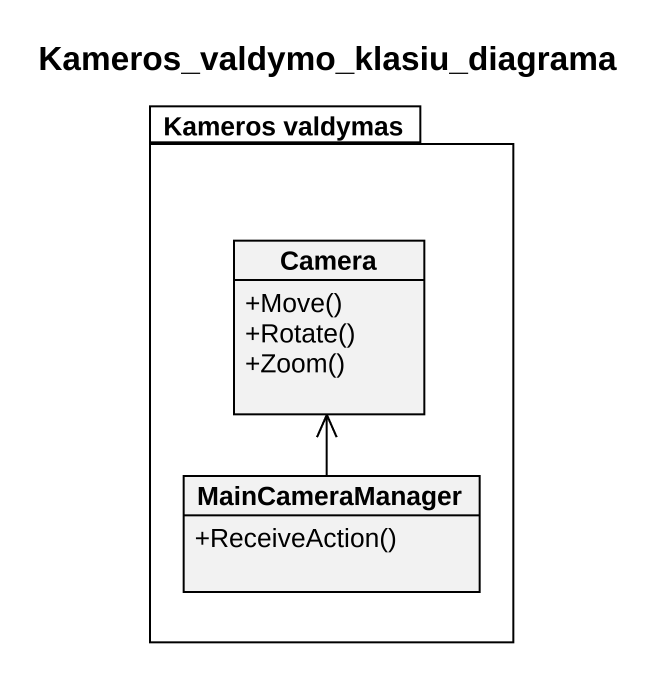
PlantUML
@startuml
title Kameros_valdymo_klasiu_diagrama
hide circle
hide empty members
skinparam classAttributeIconSize 0
package "Kameros valdymas" as Kameros_valdymas {
  class Camera {
    +Move()
    +Rotate()
    +Zoom()
  }
  class MainCameraManager {
    +ReceiveAction()
  }
}
MainCameraManager -up-> Camera
@enduml
